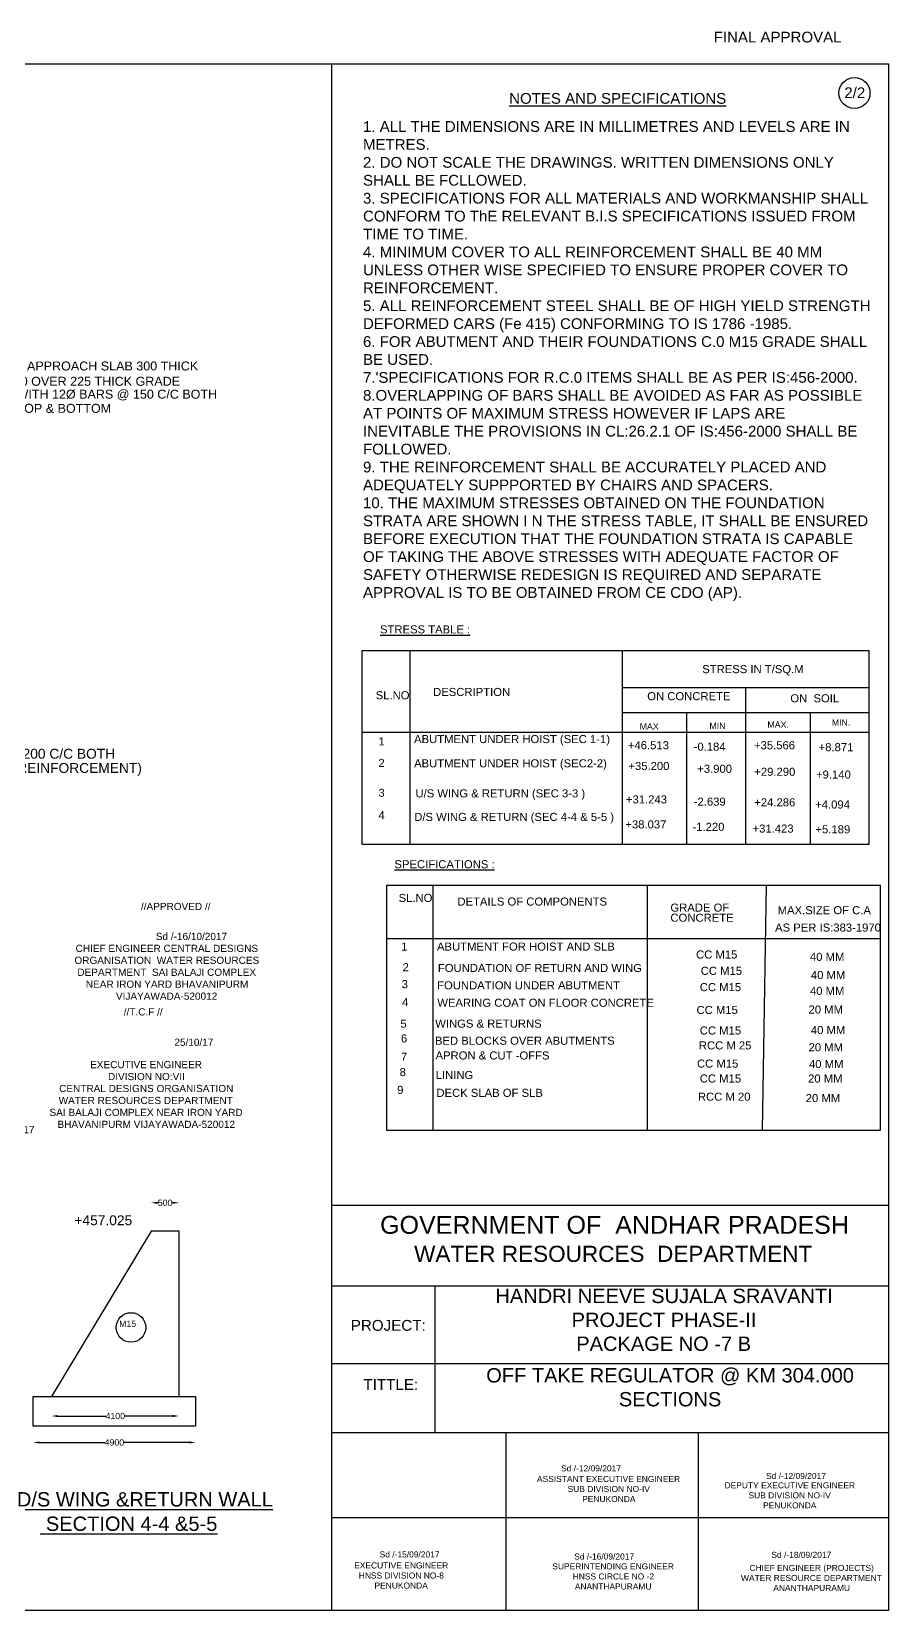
# Model space of a CAD drawing. Header units: millimetres. Extents: x -15780 to 110437, y -35920 to 52192.
# Drawn here: x 62644 to 110437, y -35920 to 52192 of the extents above; entities that cross this region are included whole.
import ezdxf

# ---------------------------------------------------------------- set-up
doc = ezdxf.new("R2010")
doc.units = ezdxf.units.MM
doc.header["$MEASUREMENT"] = 0
for name, color, linetype in [('DIMENSIONS', 7, 'Continuous'), ('DRAWING', 2, 'Continuous'), ('TEXT', 7, 'Continuous')]:
    doc.layers.add(name, color=color, linetype=linetype)
doc.styles.add('1', font='arial.ttf', dxfattribs={"height": 250})
doc.styles.get("Standard").update_dxf_attribs({"font": 'arial.ttf', "height": 350})
doc.dimstyles.get("Standard").update_dxf_attribs({"dimtxt": 350, "dimasz": 350, "dimexe": 0.18, "dimexo": 0.0625, "dimgap": 0.09, "dimtad": 0, "dimdec": 0, "dimzin": 0, "dimdsep": 46, "dimtxsty": 'Standard', "dimcen": 0.09, "dimse1": 1, "dimse2": 1, "dimadec": 0, "dimazin": 0, "dimtfac": 1, "dimtdec": 0, "dimtofl": 0, "dimtmove": 0, "dimatfit": 3, "dimfxl": 1, "dimtolj": 1, "dimtzin": 0, "dimarcsym": 0})

# ---------------------------------------------------------------- blocks, each defined once
blk = doc.blocks.new('*D64')
at = {"layer": 'Defpoints', "color": 0, "transparency": 16777216}
for p in [(70867, -13172), (69319, -14755), (70867, -14755)]:
    blk.add_point(p, dxfattribs=at)
at = {"layer": 'DIMENSIONS', "color": 0, "lineweight": -2, "transparency": 16777216}
for p, q in [((69669, -13172), (69707, -13172)), ((70517, -13172), (70479, -13172))]:
    blk.add_line(p, q, dxfattribs=at)
at = {"layer": 'DIMENSIONS', "color": 0, "transparency": 16777216}
for points in [[(69669, -13113), (69669, -13230), (69319, -13172)], [(70517, -13113), (70517, -13230), (70867, -13172)]]:
    blk.add_solid(points, dxfattribs=at)
at = {"layer": 'DIMENSIONS', "color": 0, "transparency": 16777216, "insert": (70093, -13172), "char_height": 350, "attachment_point": 5}
blk.add_mtext('\\A1;500', dxfattribs=at)
blk = doc.blocks.new('*D65')
at = {"layer": 'Defpoints', "color": 0, "transparency": 16777216}
for p in [(63757, -23976), (70867, -23976), (70867, -25071)]:
    blk.add_point(p, dxfattribs=at)
at = {"layer": 'DIMENSIONS', "color": 0, "lineweight": -2, "transparency": 16777216}
for p, q in [((64107, -25071), (66783, -25071)), ((70517, -25071), (67841, -25071))]:
    blk.add_line(p, q, dxfattribs=at)
at = {"layer": 'DIMENSIONS', "color": 0, "transparency": 16777216}
for points in [[(64107, -25013), (64107, -25130), (63757, -25071)], [(70517, -25013), (70517, -25130), (70867, -25071)]]:
    blk.add_solid(points, dxfattribs=at)
at = {"layer": 'DIMENSIONS', "color": 0, "transparency": 16777216, "insert": (67312, -25071), "char_height": 350, "attachment_point": 5}
blk.add_mtext('\\A1;4100', dxfattribs=at)
blk = doc.blocks.new('*D66')
at = {"layer": 'Defpoints', "color": 0, "transparency": 16777216}
for p in [(62734, -25633), (71790, -25633), (71790, -26546)]:
    blk.add_point(p, dxfattribs=at)
at = {"layer": 'DIMENSIONS', "color": 0, "lineweight": -2, "transparency": 16777216}
for p, q in [((63084, -26546), (66733, -26546)), ((71440, -26546), (67791, -26546))]:
    blk.add_line(p, q, dxfattribs=at)
at = {"layer": 'DIMENSIONS', "color": 0, "transparency": 16777216}
for points in [[(63084, -26488), (63084, -26604), (62734, -26546)], [(71440, -26488), (71440, -26604), (71790, -26546)]]:
    blk.add_solid(points, dxfattribs=at)
at = {"layer": 'DIMENSIONS', "color": 0, "transparency": 16777216, "insert": (67262, -26546), "char_height": 350, "attachment_point": 5}
blk.add_mtext('\\A1;4900', dxfattribs=at)

msp = doc.modelspace()

# ---------------------------------------------------------------- linework, layer by layer
at = {"layer": 'DIMENSIONS', "color": 0}
for points in [[(110436.9, -35920.4), (-15779.8, -35920.4), (-15779.8, 50394), (110436.9, 50394)], [(81082.2, 17643.9), (109346.8, 17643.9), (109346.8, 6825), (81082.2, 6825)], [(82456.2, 4561), (109970.8, 4561), (109970.8, -9135.1), (82456.2, -9135.1)]]:
    msp.add_lwpolyline(points, close=True, dxfattribs=at)
for points in [[(79394.8, -13310.7), (79394.8, 50394)], [(83741.5, 17643.9), (83741.5, 6825)], [(95594.4, 17643.9), (95594.4, 6825)], [(95594.4, 15594), (109346.8, 15594)], [(102470.6, 15594), (102470.6, 6825)], [(95594.4, 14189.4), (109346.8, 14189.4)], [(99165.5, 14189.4), (99165.5, 6825)], [(106079.7, 14189.4), (106079.7, 6825)], [(81082.2, 13088.5), (109346.8, 13088.5)], [(85030.6, 4561), (85030.6, -9135.1)], [(96988.9, 4561), (96988.9, -9135.1)], [(103614.5, 4561), (103402.1, -9135.1)], [(82456.2, 1576.1), (109970.8, 1576.1)]]:
    msp.add_lwpolyline(points, dxfattribs=at)
msp.add_circle((108543, 48762.9), 866.6, dxfattribs=at)
at = {"layer": 'DRAWING', "color": 0}
msp.add_lwpolyline([(70867.1, -23975.9), (70867.1, -14755.1), (69318.7, -14755.1), (63757, -23975.9)], dxfattribs=at)
msp.add_lwpolyline([(62733.9, -23975.9), (71790.4, -23975.9), (71790.4, -25633.4), (62733.9, -25633.4)], close=True, dxfattribs=at)
msp.add_circle((68191.3, -20127.4), 823.7, dxfattribs=at)
at = {"layer": 'TEXT', "color": 0}
msp.add_lwpolyline([(79394.8, -13310.7), (110436.9, -13310.7), (110436.9, -35920.4), (79394.8, -35920.4)], close=True, dxfattribs=at)
for points in [[(79394.8, -17812.4), (110436.9, -17812.4)], [(85130.3, -17812.4), (85130.3, -25992)], [(79394.8, -22149.4), (110436.9, -22149.4)], [(79394.8, -25992), (110436.9, -25992)], [(89090.8, -25992), (89090.8, -35920.4)], [(99840, -35920.4), (99840, -25992)], [(79394.8, -30725.8), (110436.9, -30725.8)]]:
    msp.add_lwpolyline(points, dxfattribs=at)

# ---------------------------------------------------------------- texts
at = {"layer": 'DIMENSIONS', "color": 0}
for s, height, p in [('FINAL APPROVAL', 600, (100693, 51582.9)), ('%%UNOTES AND SPECIFICATIONS', 600, (89283.1, 48163.5)), ('2/2', 600, (107977.3, 48477)), ('%%USTRESS TABLE :', 450, (82078.7, 18605.2)), ('STRESS IN T/SQ.M ', 450, (100051.6, 16386.2)), ('SL.NO ', 450, (81838.2, 14928.5)), ('DESCRIPTION ', 450, (85041, 15112.5)), ('ON CONCRETE ', 450, (96984.3, 14877.3)), ('ON  SOIL', 450, (104966.1, 14759.4)), ('1', 450, (81989.1, 12351.3)), ('ABUTMENT UNDER HOIST (SEC 1-1)', 450, (83977.2, 12483.8)), ('+46.513', 450, (95905.3, 12139.4)), ('-0.184', 450, (99572.4, 12058.6)), ('+35.566', 450, (102938.8, 12138)), ('+8.871', 450, (106543.8, 12032.1)), ('2', 450, (81989.1, 11149)), ('ABUTMENT UNDER HOIST (SEC2-2)', 450, (83977.2, 11129.8)), ('+35.200', 450, (95935.1, 10982.1)), ('+3.900', 450, (99773, 10825.6)), ('+29.290', 450, (102954.9, 10658)), ('+9.140', 450, (106398.7, 10503.8)), ('3', 450, (81989.1, 9486.6)), ('U/S WING & RETURN (SEC 3-3 )', 450, (84058, 9452.6)), ('+31.243', 450, (95796.3, 9115.7)), ('-2.639', 450, (99579.6, 8991.4)), ('+24.286', 450, (102954.9, 8952.6)), ('+4.094', 450, (106350.4, 8830.6)), ('4', 450, (81989.1, 8234.7)), ('D/S WING & RETURN (SEC 4-4 & 5-5 )', 450, (83988.3, 8138.5)), ('+38.037', 450, (95764.8, 7721.9)), ('-1.220', 450, (99507.9, 7586.4)), ('+31.423', 450, (102858.2, 7488.8)), ('+5.189', 450, (106366.5, 7447.2)), ('%%USPECIFICATIONS :', 450, (82883.7, 5497.8)), ('SL.NO ', 450, (83118.2, 3617.4)), ('DETAILS OF COMPONENTS ', 450, (86395.6, 3414.5)), ('GRADE OF ', 450, (98276.9, 3076.5)), ('CONCRETE ', 450, (98276.9, 2514.3)), ('MAX.SIZE OF C.A', 450, (104259.6, 2932.2)), ('AS PER IS:383-1970 ', 450, (104115.2, 1963.4)), ('1', 450, (83260.1, 900.5)), ('ABUTMENT FOR HOIST AND SLB ', 450, (85257.9, 902.4)), ('CC M15', 450, (99707.3, 460.8)), ('2', 450, (83335.7, -249.3)), ('FOUNDATION OF RETURN AND WING', 450, (85306.5, -291.9)), ('CC M15', 450, (99967.6, -449.8)), ('40 MM ', 450, (106060.3, 330.7)), ('3', 450, (83285.4, -1192.9)), ('FOUNDATION UNDER ABUTMENT ', 450, (85265.9, -1259.1)), ('40 MM ', 450, (106112.4, -684)), ('4', 450, (83305.5, -2196.7)), ('CC M15', 450, (99915.6, -1360.4)), ('40 MM ', 450, (106060.3, -1568.5)), ('WEARING COAT ON FLOOR CONCRETE ', 450, (85273.8, -2231.6)), ('CC M15', 450, (99733.3, -2635.3)), ('20 MM', 450, (105982.2, -2609.2)), ('5', 450, (83215.1, -3401.2)), ('WINGS & RETURNS', 450, (85159.6, -3397.2)), ('CC M15', 450, (99915.6, -3780)), ('40 MM ', 450, (106112.4, -3754)), ('6', 450, (83245.3, -4224.4)), ('BED BLOCKS OVER ABUTMENTS', 450, (85143.3, -4350.7)), ('RCC M 25', 450, (99863.5, -4612.6)), ('20 MM', 450, (105982.2, -4716.6)), ('7', 450, (83245.3, -5248.3)), ('APRON & CUT -OFFS', 450, (85175.9, -5173.9)), ('CC M15', 450, (99759.4, -5627.2)), ('40 MM ', 450, (106008.2, -5653.2)), ('8', 450, (83175, -6101.6)), ('LINING', 450, (85184.3, -6264.7)), ('CC M15', 450, (99915.6, -6459.8)), ('20 MM', 450, (105956.2, -6459.8)), ('9', 450, (83036.4, -7092.7)), ('DECK SLAB OF SLB', 450, (85224.9, -7260.4)), ('RCC M 20', 450, (99811.4, -7474.4)), ('20 MM', 450, (105826, -7552.5))]:
    msp.add_text(s, height=height, dxfattribs=at).set_placement(p)
at = {"layer": 'DIMENSIONS', "color": 0, "insert": (81130.4, 47194), "char_height": 600, "width": 28489.428, "attachment_point": 1}
msp.add_mtext("1. ALL THE DIMENSIONS ARE IN MILLIMETRES AND LEVELS ARE IN METRES. \\P2. DO NOT SCALE THE DRAWINGS. WRITTEN DIMENSIONS ONLY SHALL BE FCLLOWED. \\P3. SPECIFICATIONS FOR ALL MATERIALS AND WORKMANSHIP SHALL CONFORM TO ThE RELEVANT B.I.S SPECIFICATIONS ISSUED FROM TIME TO TIME. \\P4. MINIMUM COVER TO ALL REINFORCEMENT SHALL BE 40 MM UNLESS OTHER WISE SPECIFIED TO ENSURE PROPER COVER TO REINFORCEMENT.\\P5. ALL REINFORCEMENT STEEL SHALL BE OF HIGH YIELD STRENGTH DEFORMED CARS (Fe 415) CONFORMING TO IS 1786 -1985. \\P6. FOR ABUTMENT AND THEIR FOUNDATIONS C.0 M15 GRADE SHALL BE USED. \\P7.'SPECIFICATIONS FOR R.C.0 ITEMS SHALL BE AS PER IS:456-2000. \\P8.OVERLAPPING OF BARS SHALL BE AVOIDED AS FAR AS POSSIBLE AT POINTS OF MAXIMUM STRESS HOWEVER IF LAPS ARE INEVITABLE THE PROVISIONS IN CL:26.2.1 OF IS:456-2000 SHALL BE FOLLOWED. \\P9. THE REINFORCEMENT SHALL BE ACCURATELY PLACED AND ADEQUATELY SUPPPORTED BY CHAIRS AND SPACERS. \\P10. THE MAXIMUM STRESSES OBTAINED ON THE FOUNDATION STRATA ARE SHOWN I N THE STRESS TABLE, IT SHALL BE ENSURED BEFORE EXECUTION THAT THE FOUNDATION STRATA IS CAPABLE OF TAKING THE ABOVE STRESSES WITH ADEQUATE FACTOR OF SAFETY OTHERWISE REDESIGN IS REQUIRED AND SEPARATE APPROVAL IS TO BE OBTAINED FROM CE CDO (AP). ", dxfattribs=at)
at = {"layer": 'TEXT', "color": 0}
for s, height, p in [('3500 LONG APPROACH SLAB 300 THICK ', 500, (58468.3, 33279)), ('IN RCC M20 OVER 225 THICK GRADE ', 500, (58468.3, 32425.2)), ('BACKING WITH 12Ø BARS @ 150 C/C BOTH ', 500, (58468.3, 31706.6)), ('WAYS AT TOP & BOTTOM', 500, (58468.3, 30914.9)), ('12MM DIA AT 200 C/C BOTH ', 550, (57103.3, 11614.3)), ('WAYS (SKIN REINFORCEMENT)', 550, (57103.3, 10820.5)), ('//APPROVED //', 400, (68742.7, 3165.8)), ('//T.C.F //', 400, (67784, -2716.6)), ('25/10/17', 400, (70609.4, -4410.6)), ('20/10/17', 400, (60630.6, -9286.5)), ('+457.025', 550, (65032.1, -14422.1)), ('M15', 350, (67526.8, -20097.5)), ('Sd /-12/09/2017', 336.195, (92179.1, -28159.8)), ('Sd /-12/09/2017', 336.195, (103610.1, -28584.7)), ('%%UD/S WING &RETURN WALL', 800, (61825.3, -30120.4)), ('%%U SECTION 4-4 &5-5', 800, (63131.6, -31481.3)), ('Sd /-15/09/2017', 336.195, (82058.3, -32964.2)), ('Sd /-16/09/2017', 336.195, (92910.7, -33078.5)), ('Sd /-18/09/2017', 336.195, (103910, -32986.6))]:
    msp.add_text(s, height=height, dxfattribs=at).set_placement(p)
at = {"layer": 'TEXT'}
for s, p in [('MAX', (96563.6, 13236.5)), ('MIN ', (100452.7, 13267.4)), ('MAX.', (103689.4, 13339.5)), ('MIN.', (107280.1, 13452.8))]:
    msp.add_text(s, height=350, dxfattribs=at).set_placement(p)
at = {"layer": 'TEXT', "color": 0, "style": '1'}
for s, p in [('PROJECT:', (80448.6, -20315.2)), ('TITTLE:', (81154.4, -23618.2))]:
    msp.add_text(s, height=605.15, dxfattribs=at).set_placement(p)
at = {"layer": 'TEXT', "color": 0, "attachment_point": 1}
for s, insert, char_height, width in [('\\pi1024.4;^I^I^ISd /-16/10/2017 \\P\\pi324.01;CHIEF ENGINEER CENTRAL DESIGNS \\P\\pi261.8;ORGANISATION  WATER RESOURCES \\P\\pi427.15;DEPARTMENT  SAI BALAJI COMPLEX \\P\\pi896.86;NEAR IRON YARD BHAVANIPURM \\P\\pi2577.2;VIJAYAWADA-520012', (64772.3, 1895.1), 400, 10775.171), ('\\pi2292.6;EXECUTIVE ENGINEER \\P\\pi3291.8;DIVISION NO:VII \\P\\pi565.21;CENTRAL DESIGNS ORGANISATION \\P\\pi537.79;WATER RESOURCES DEPARTMENT  \\P\\pi27.422;SAI BALAJI COMPLEX NEAR IRON YARD \\P\\pi469.58;BHAVANIPURM VIJAYAWADA-520012', (63616.2, -5258.6), 400, 10775.171), ('\\pi677.98;ASSISTANT EXECUTIVE ENGINEER         \\P\\pi2383.8;SUB DIVISION NO-IV \\P\\pi3198.2;PENUKONDA ', (90156.8, -28414.3), 336.195, 9335.891), ('\\pi1048.5;DEPUTY EXECUTIVE ENGINEER         \\P\\pi2383.8;SUB DIVISION NO-IV \\P\\pi3198.2;PENUKONDA ', (100248.6, -28771.4), 336.195, 9335.891), ('\\pi86.801;EXECUTIVE ENGINEER  \\P\\pi342.39;HNSS DIVISION NO-8 \\P\\pi1218.3;PENUKONDA', (80551.2, -33242.8), 336.195, 5376.133), ('\\pi78.774;SUPERINTENDING ENGINEER  \\P\\pi1218.4;HNSS CIRCLE NO -2 \\P\\pi1336.9;ANANTHAPURAMU ', (91608.9, -33295.5), 336.195, 6915.382), ('\\pi542.02;CHIEF ENGINEER (PROJECTS) \\P\\pi72.812;WATER RESOURCE DEPARTMENT  \\P\\pi1871.5;ANANTHAPURAMU', (102143.2, -33380.5), 336.195, 7984.738)]:
    msp.add_mtext(s, dxfattribs=dict(at, insert=insert, char_height=char_height, width=width))
at = {"layer": 'TEXT', "color": 0, "attachment_point": 1, "style": '1'}
for s, insert, char_height, width in [('\\pi2263.9;{\\H1.0623x;GOVERNMENT OF  ANDHAR PRADESH}  \\P\\pi4162.4;{\\H0.95608x;WATER RESOURCES  DEPARTMENT }', (79819.2, -13902.9), 941.345, 30498.238), ('\\pi1939.6;HANDRI NEEVE SUJALA SRAVANTI \\P\\pi6192.5;PROJECT PHASE-II \\P\\pi6450.9;PACKAGE NO -7 B', (86575.7, -17969.3), 800, 22506.696), ('\\pi1428.4;OFF TAKE REGULATOR @ KM 304.000 \\P\\pi8828.4;SECTIONS  ', (86575.7, -22399), 800, 23261.077)]:
    msp.add_mtext(s, dxfattribs=dict(at, insert=insert, char_height=char_height, width=width))

# ---------------------------------------------------------------- dimensions: what is measured, and where the dimension line sits
at = {"layer": 'DIMENSIONS', "color": 0}
for base, p1, p2, text, picture, middle in [((70867.1, -13171.8), (69318.7, -14755.1), (70867.1, -14755.1), '500', '*D64', (70092.9, -13171.8)), ((70867.1, -25071.2), (63757, -23975.9), (70867.1, -23975.9), '4100', '*D65', (67312, -25071.2)), ((71790.4, -26545.9), (62733.9, -25633.4), (71790.4, -25633.4), '4900', '*D66', (67262.1, -26545.9))]:
    dim = msp.add_linear_dim(base=base, p1=p1, p2=p2, text=text, dimstyle='Standard', dxfattribs=at)
    dim.commit()
    dim.dimension.update_dxf_attribs({"geometry": picture, "text_midpoint": middle})

doc.saveas('drawing.dxf')
